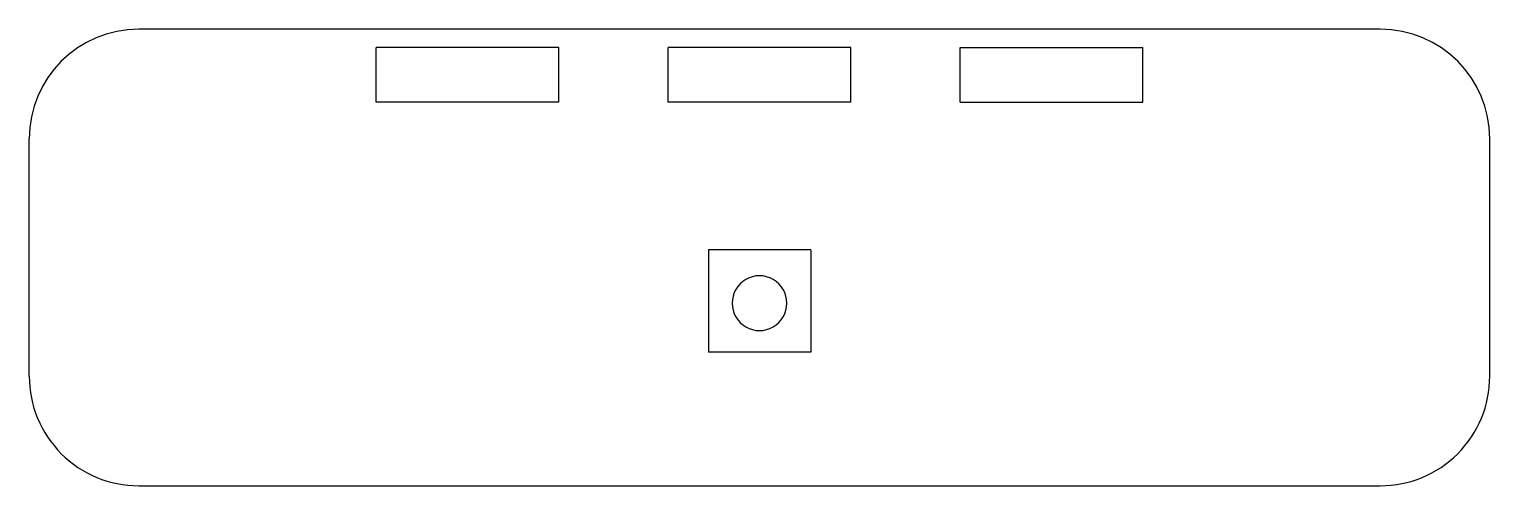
# Model space of a CAD drawing. Extents: x 0.1 to 80.1, y 0.1 to 25.1.
import ezdxf

# ---------------------------------------------------------------- set-up
doc = ezdxf.new("R2010")
doc.units = 0
doc.layers.add('SECTION_JOG_LINES', color=7, linetype='CONTINUOUS')
doc.layers.add('VISIBLE', color=7, linetype='CONTINUOUS')

msp = doc.modelspace()

# ---------------------------------------------------------------- linework, layer by layer
at = {"layer": 'SECTION_JOG_LINES', "color": 1}
for points in [[(42.944327, 13.047839), (37.344288, 13.047839)], [(42.944327, 13.047839), (42.944327, 7.44661), (37.344288, 7.44661)], [(37.344288, 13.047839), (37.344288, 7.44661)]]:
    msp.add_lwpolyline(points, dxfattribs=at)
at = {"layer": 'VISIBLE', "color": 7}
for points in [[(74.132301, 25.132733), (6.132348, 25.132733)], [(29.132339, 21.132233), (19.132333, 21.132233), (19.132333, 24.132608)], [(29.132339, 24.132608), (19.132333, 24.132608)], [(29.132339, 21.132233), (29.132339, 24.132608)], [(45.132381, 21.132233), (35.132348, 21.132233), (35.132348, 24.132608)], [(45.132381, 24.132608), (35.132348, 24.132608)], [(45.132381, 21.132233), (45.132381, 24.132608)], [(51.132337, 21.132233), (51.132337, 24.132608), (61.132264, 24.132608)], [(61.132264, 21.132233), (61.132264, 24.132608)], [(51.132337, 21.132233), (61.132264, 21.132233)], [(0.132339, 6.133004), (0.132339, 19.131983)], [(80.132257, 6.133004), (80.132257, 19.131983)], [(6.132348, 0.132254), (74.132301, 0.132254)]]:
    msp.add_lwpolyline(points, dxfattribs=at)
msp.add_lwpolyline([(41.632335, 10.132337)], close=True, dxfattribs=at)
for points in [[(6.132335, 25.132336), (2.818628, 25.132335), (0.132337, 22.446045), (0.132337, 19.132337)], [(80.132334, 19.132337), (80.132333, 22.446045), (77.446043, 25.132335), (74.132335, 25.132336)], [(39.382078, 11.432117), (38.917846, 11.16397), (38.632017, 10.668448), (38.632336, 10.132337)], [(40.882592, 11.432117), (40.41836, 11.700265), (39.84631, 11.700265), (39.382078, 11.432117)], [(41.632335, 10.132337), (41.632653, 10.668448), (41.346825, 11.16397), (40.882592, 11.432117)], [(38.632336, 10.132337), (38.632017, 9.596227), (38.917846, 9.100704), (39.382078, 8.832557)], [(40.882592, 8.832557), (41.346825, 9.100704), (41.632653, 9.596227), (41.632335, 10.132337)], [(39.382078, 8.832557), (39.84631, 8.564409), (40.41836, 8.564409), (40.882592, 8.832557)], [(0.132337, 6.132337), (0.132336, 4.541038), (0.764477, 3.014915), (1.889695, 1.889696)], [(78.374975, 1.889696), (79.500193, 3.014915), (80.132334, 4.541038), (80.132334, 6.132337)], [(1.889695, 1.889696), (3.014913, 0.764478), (4.541036, 0.132336), (6.132335, 0.132336)], [(74.132335, 0.132336), (75.723634, 0.132336), (77.249757, 0.764478), (78.374975, 1.889696)]]:
    msp.add_open_spline(points, degree=3, dxfattribs=at)

doc.saveas('drawing.dxf')
